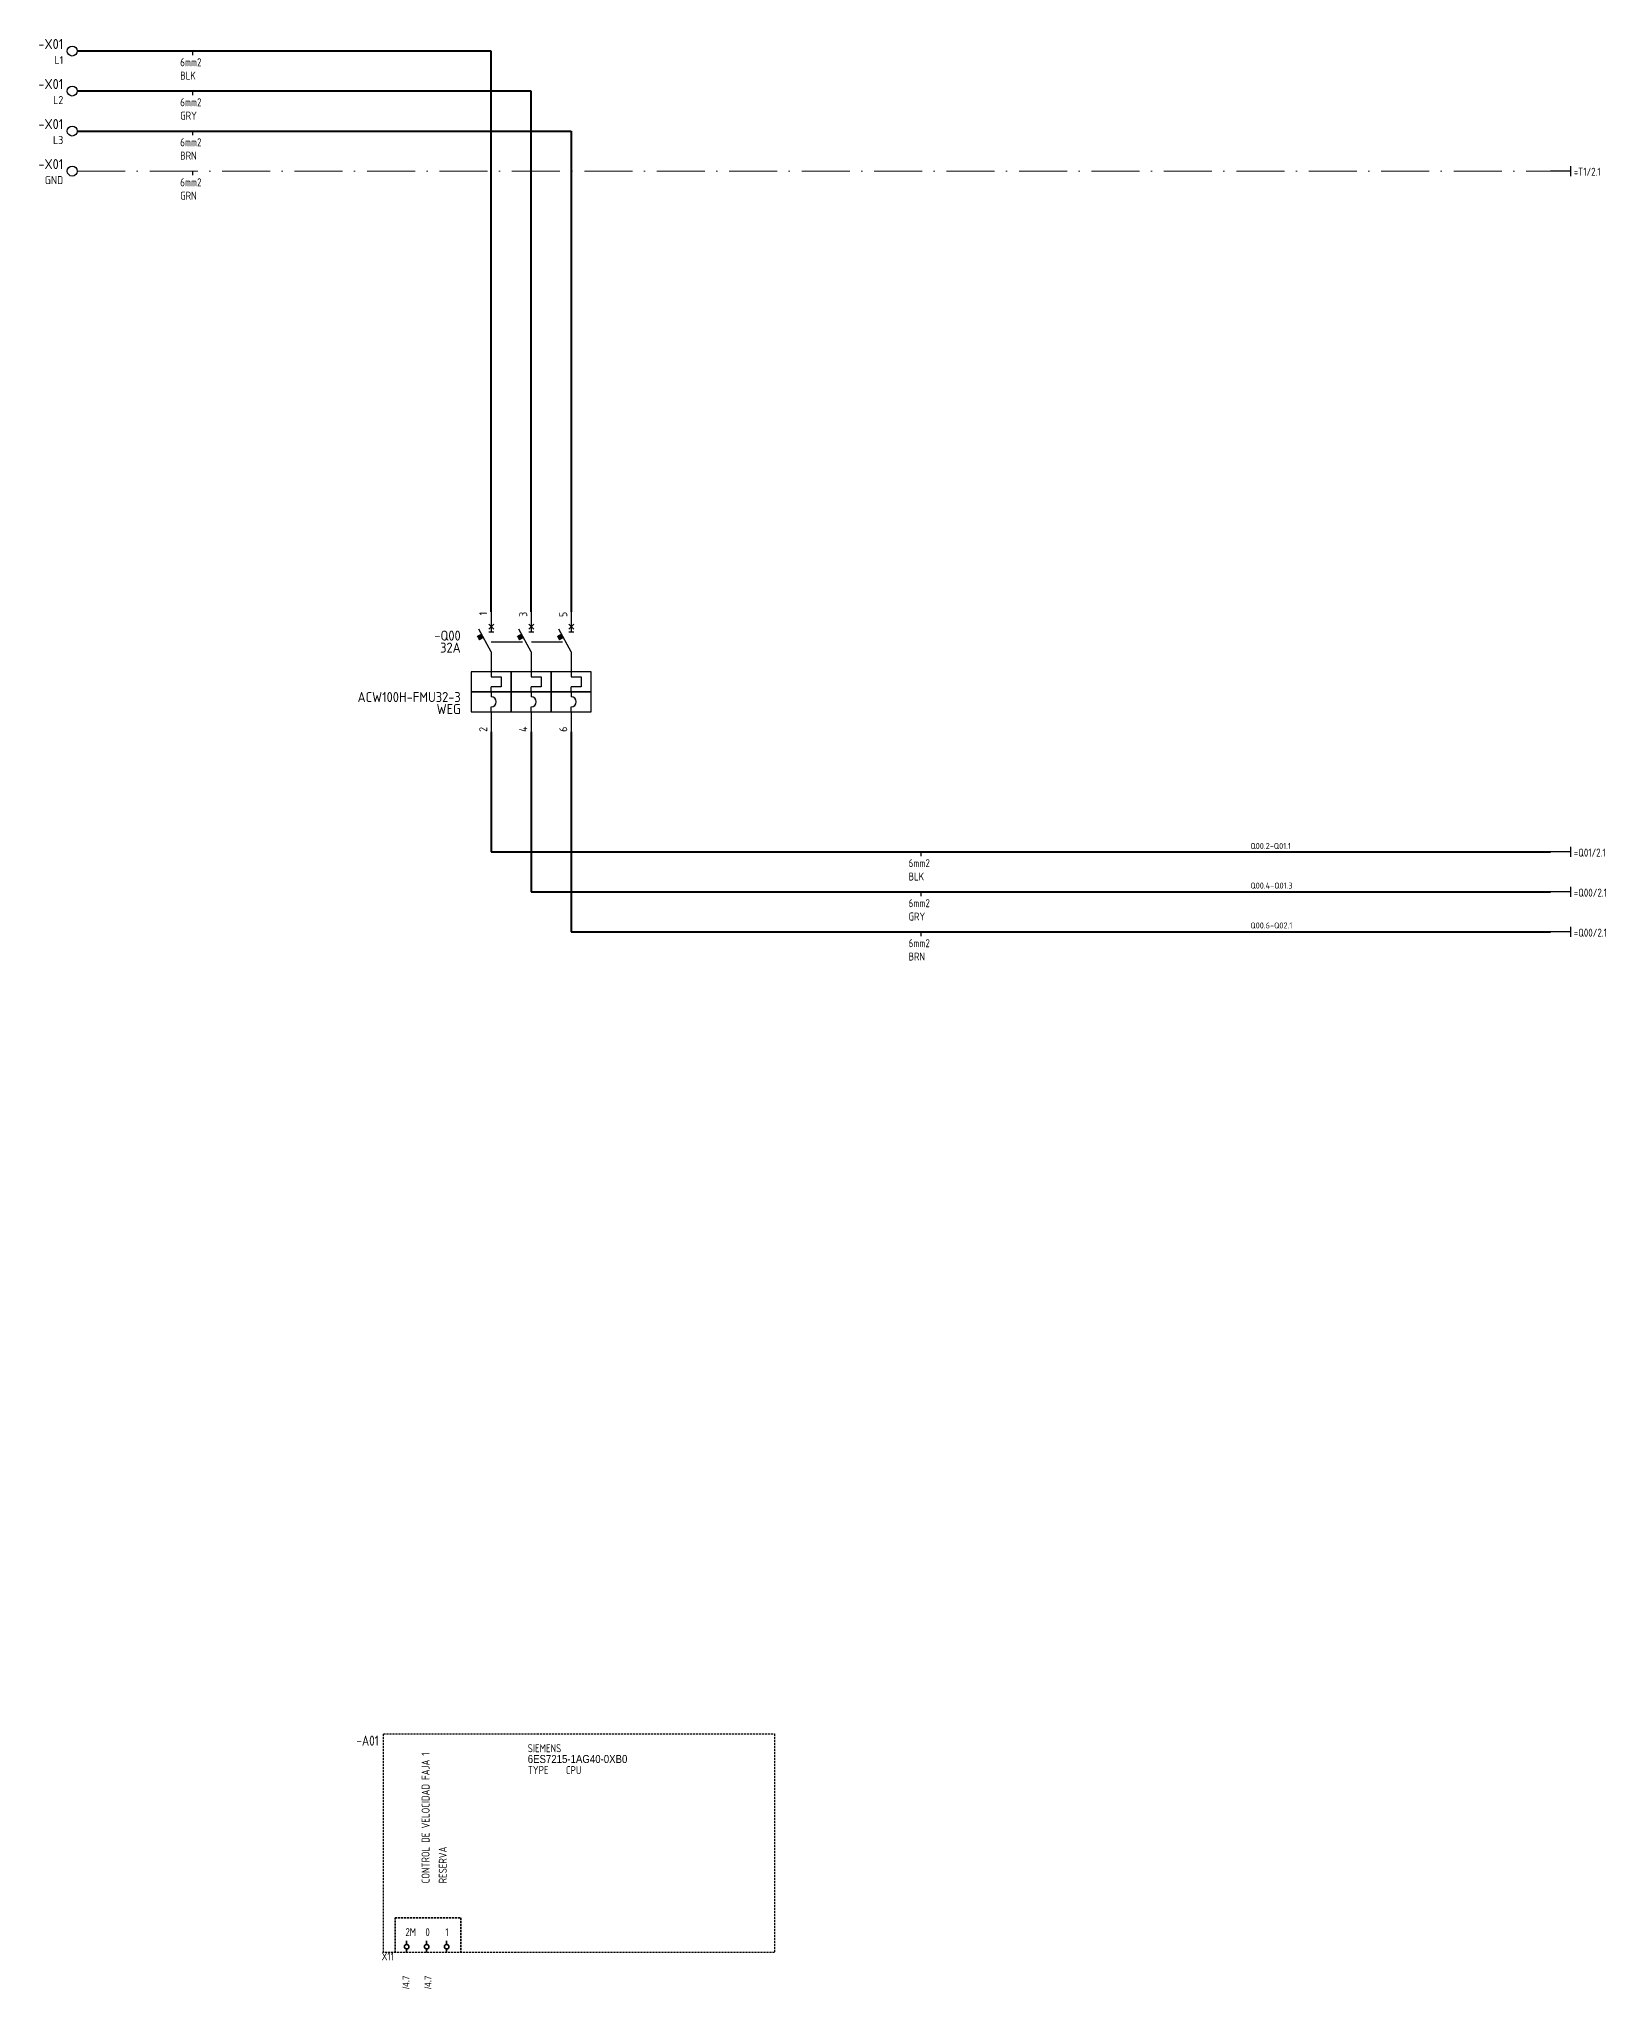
# Model space of a CAD drawing. Header units: millimetres. Extents: x 51 to 2493, y -624 to 390.
# Drawn here: x 58.4 to 449.9, y -97.4 to 389.8 of the extents above; entities that cross this region are included whole.
import ezdxf
from ezdxf.enums import TextEntityAlignment as Align

# ---------------------------------------------------------------- set-up
doc = ezdxf.new("R2010")
doc.units = ezdxf.units.MM
doc.header["$MEASUREMENT"] = 0
doc.linetypes.add('ACAD_ISO10W100', pattern=[18, 12, -3, 0, -3])
doc.linetypes.add('DASHED', pattern=[0.75, 0.5, -0.25])
for name, color, linetype, lineweight in [('Bor. Conexion', 181, 'Continuous', 5), ('cajetines', 132, 'DASHED', 30), ('Fase1', 255, 'Continuous', 40), ('Fase2', 253, 'Continuous', 40), ('Fase3', 34, 'Continuous', 40), ('nombre tags', 200, 'Continuous', 0), ('SYMS', 7, 'Continuous', 30), ('Tierra', 3, 'ACAD_ISO10W100', 5)]:
    doc.layers.add(name, color=color, linetype=linetype, lineweight=lineweight)
for name, color, linetype in [('DESC', 150, 'Continuous'), ('LINK', 9, 'Continuous'), ('MISC', 7, 'Continuous'), ('TAGS', 150, 'Continuous'), ('TERMS', 123, 'Continuous'), ('WIRENO', 10, 'Continuous'), ('WIREREF', 50, 'Continuous')]:
    doc.layers.add(name, color=color, linetype=linetype)
doc.styles.add('WD_IEC', font='ISOCP2.shx', dxfattribs={"width": 0.9, "height": 4})

# ---------------------------------------------------------------- blocks, each defined once
blk = doc.blocks.new('VT0002')
blk.add_circle((0, 0), 1.25)
at = {"style": 'WD_IEC', "flags": 1}
for tag, p, height in [('ASSYCODE', (2.75, 10.75), 1), ('CATDESC', (2.75, 9.25), 1), ('MFG', (2.75, 7.25), 1.5), ('CAT', (2.75, 4.75), 1.5), ('X4PIN01', (-1.25, 1), 0.25), ('X4TERM01', (-1.25, 0), 0.25), ('X4TERMDESC01', (-1.25, 0.5), 0.4), ('STRIPSEQ', (0, 0), 0.025), ('X2PIN01', (0, 2.25), 0.25), ('X2TERM01', (0, 1.25), 0.25), ('X8PIN01', (0, -0.25), 0.25), ('X2TERMDESC01', (0, 1.75), 0.4), ('X1PIN01', (1.25, 1), 0.25), ('X1TERM01', (1.25, 0), 0.25), ('X1TERMDESC01', (1.25, 0.5), 0.4), ('LINKTERM', (0, -0.04), 0.025), ('X8TERM01', (0, -1.25), 0.25), ('X8TERMDESC01', (0, -0.75), 0.4)]:
    blk.add_attdef(tag, p, '', height=height, dxfattribs=at)
at = {"style": 'WD_IEC'}
for tag, p in [('INST', (-2.25, 6.5)), ('LOC', (-2.25, 3.5)), ('DESC1', (-2.25, -6.25)), ('DESC3', (-2.25, -12.25)), ('DESC2', (-2.25, -9.25))]:
    blk.add_attdef(tag, text='', height=2.5, dxfattribs=at).set_placement(p, align=Align.RIGHT)
at = {"style": 'WD_IEC', "flags": 8}
for tag, height, p in [('TAGSTRIP', 2.5, (-2.25, 0.5)), ('TERM01', 2, (-2.25, -3.25))]:
    blk.add_attdef(tag, text='', height=height, dxfattribs=at).set_placement(p, align=Align.RIGHT)
blk = doc.blocks.new('VCB11Q134')
for p, q in [((0, 7.5), (0, 2.5)), ((0, -2.5), (-3.12, 3.12)), ((-0.62, 3.12), (0.63, 4.37)), ((0.63, 3.12), (-0.62, 4.37)), ((-0.62, 2.5), (0.63, 2.5)), ((0, -2.5), (0, -8.75)), ((0, -7.5), (0, -8.75)), ((0, -8.75), (2.5, -8.75)), ((2.5, -8.75), (2.5, -11.25)), ((0, -12.5), (0, -11.25)), ((2.5, -11.25), (0, -11.25)), ((0, -12.5), (0, -13.75)), ((0, -17.5), (0, -16.25)), ((0, -17.5), (0, -22.5))]:
    blk.add_line(p, q)
for points in [[(-5, -7.5), (-5, -12.5), (5, -12.5), (5, -7.5)], [(-5, -12.5), (-5, -17.5), (5, -17.5), (5, -12.5)]]:
    blk.add_lwpolyline(points, close=True)
blk.add_arc((0, -15), 1.25, 270, 90)
blk.add_solid([(-2.52, 2.03), (-3.61, 1.43), (-1.91, 0.94), (-3.01, 0.33)])
at = {"style": 'WD_IEC'}
for tag, p in [('INST', (-7.62, 6.3)), ('LOC', (-7.62, 3.3)), ('TAG1', (-7.62, 0.3)), ('RATING1', (-7.62, -2.7)), ('DESC1', (-7.62, -15.05)), ('DESC3', (-7.62, -21.05)), ('DESC2', (-7.62, -18.05))]:
    blk.add_attdef(tag, text='', height=2.5, dxfattribs=at).set_placement(p, align=Align.RIGHT)
blk.add_attdef('TERM01', text='', height=2, rotation=90, dxfattribs=at).set_placement((-1, 7.5), align=Align.RIGHT)
at = {"style": 'WD_IEC', "flags": 1}
for tag, p, height in [('X2TERM01', (0, 7.5), 0.32), ('X4LINK', (-2.15, 0), 0.32), ('X1LINK', (0.02, 0), 0.32), ('ASSYCODE', (0.69, -18.77), 1), ('FAMILY', (0.69, -20.27), 1), ('X8TERM02', (0, -22.5), 0.32), ('CATDESC', (0.69, -21.77), 1)]:
    blk.add_attdef(tag, p, '', height=height, dxfattribs=at)
at = {"style": 'WD_IEC', "flags": 9}
for tag, p in [('MFG', (7.81, 5.44)), ('CAT', (7.81, 2.94))]:
    blk.add_attdef(tag, text='', height=1.5, dxfattribs=at).set_placement(p, align=Align.RIGHT)
at = {"lineweight": 15, "style": 'WD_IEC'}
for tag, p in [('XREF', (-7.62, -12.05)), ('WDTAGALT', (-7.62, -24.05))]:
    blk.add_attdef(tag, text='', height=2.5, dxfattribs=at).set_placement(p, align=Align.RIGHT)
at = {"style": 'WD_IEC'}
blk.add_attdef('TERM02', (-1, -22.5), '', height=2, rotation=90, dxfattribs=at)
blk = doc.blocks.new('VCB21Q134')
for p, q in [((0, 7.5), (0, 2.5)), ((0, -2.5), (-3.12, 3.12)), ((-0.62, 3.12), (0.63, 4.37)), ((0.63, 3.12), (-0.62, 4.37)), ((-0.62, 2.5), (0.63, 2.5)), ((0, -2.5), (0, -8.75)), ((0, -7.5), (0, -8.75)), ((0, -8.75), (2.5, -8.75)), ((2.5, -8.75), (2.5, -11.25)), ((0, -12.5), (0, -11.25)), ((2.5, -11.25), (0, -11.25)), ((0, -12.5), (0, -13.75)), ((0, -17.5), (0, -16.25)), ((0, -17.5), (0, -22.5))]:
    blk.add_line(p, q)
for points in [[(-5, -7.5), (-5, -12.5), (5, -12.5), (5, -7.5)], [(-5, -12.5), (-5, -17.5), (5, -17.5), (5, -12.5)]]:
    blk.add_lwpolyline(points, close=True)
blk.add_arc((0, -15), 1.25, 270, 90)
blk.add_solid([(-2.52, 2.03), (-3.61, 1.43), (-1.91, 0.94), (-3.01, 0.33)])
at = {"style": 'WD_IEC'}
for tag, p in [('INST', (-7.62, 6.3)), ('LOC', (-7.62, 3.3)), ('TAG2', (-7.62, 0.3)), ('DESC1', (-7.62, -15.05)), ('DESC3', (-7.62, -21.05)), ('DESC2', (-7.62, -18.05))]:
    blk.add_attdef(tag, text='', height=2.5, dxfattribs=at).set_placement(p, align=Align.RIGHT)
blk.add_attdef('TERM01', text='', height=2, rotation=90, dxfattribs=at).set_placement((-1, 7.5), align=Align.RIGHT)
at = {"style": 'WD_IEC', "flags": 1}
for tag, p, height in [('X2TERM01', (0, 7.5), 0.32), ('X4LINK', (-2.15, 0), 0.32), ('X1LINK', (0.02, 0), 0.32), ('CONTACT', (-5.49, -7.21), 1), ('ASSYCODE', (0.69, -18.77), 1), ('FAMILY', (0.69, -20.27), 1), ('X8TERM02', (0, -22.5), 0.32), ('CATDESC', (0.69, -21.77), 1)]:
    blk.add_attdef(tag, p, '', height=height, dxfattribs=at)
blk.add_attdef('RATING1', text='', height=2.5, dxfattribs=at).set_placement((-7.62, -2.7), align=Align.RIGHT)
at = {"lineweight": 15, "style": 'WD_IEC'}
for tag, p in [('XREF', (-7.62, -12.05)), ('WDTAGALT', (-7.62, -24.05))]:
    blk.add_attdef(tag, text='', height=2.5, dxfattribs=at).set_placement(p, align=Align.RIGHT)
at = {"style": 'WD_IEC'}
blk.add_attdef('TERM02', (-1, -22.5), '', height=2, rotation=90, dxfattribs=at)

msp = doc.modelspace()

# ---------------------------------------------------------------- linework, layer by layer
at = {"layer": 'Bor. Conexion', "lineweight": 35}
for points in [[(150.2, -86.28), (150.2, -85.42)], [(150.2, -88.29), (150.2, -87.43)], [(155.2, -86.28), (155.2, -85.42)], [(155.2, -88.29), (155.2, -87.43)], [(160.2, -86.28), (160.2, -85.42)], [(160.2, -88.29), (160.2, -87.43)]]:
    msp.add_lwpolyline(points, dxfattribs=at)
for points in [[(149.64, -86.74), (149.64, -86.74), (149.62, -86.86), (149.64, -86.97)], [(149.74, -86.52), (149.74, -86.52), (149.67, -86.62), (149.64, -86.74)], [(149.64, -86.97), (149.64, -86.97), (149.67, -87.09), (149.74, -87.19)], [(149.92, -86.36), (149.92, -86.36), (149.81, -86.42), (149.74, -86.52)], [(149.74, -87.19), (149.74, -87.19), (149.81, -87.29), (149.92, -87.35)], [(150.14, -86.28), (150.14, -86.28), (150.02, -86.3), (149.92, -86.36)], [(149.92, -87.35), (149.92, -87.35), (150.02, -87.41), (150.14, -87.43)], [(150.38, -86.31), (150.38, -86.31), (150.26, -86.27), (150.14, -86.28)], [(150.14, -87.43), (150.14, -87.43), (150.26, -87.44), (150.38, -87.4)], [(150.59, -86.43), (150.59, -86.43), (150.5, -86.35), (150.38, -86.31)], [(150.38, -87.4), (150.38, -87.4), (150.5, -87.36), (150.59, -87.28)], [(150.73, -86.62), (150.73, -86.62), (150.68, -86.51), (150.59, -86.43)], [(150.59, -87.28), (150.59, -87.28), (150.68, -87.2), (150.73, -87.09)], [(150.78, -86.86), (150.78, -86.86), (150.78, -86.73), (150.73, -86.62)], [(150.73, -87.09), (150.73, -87.09), (150.78, -86.98), (150.78, -86.86)], [(154.64, -86.74), (154.64, -86.74), (154.62, -86.86), (154.64, -86.97)], [(154.74, -86.52), (154.74, -86.52), (154.67, -86.62), (154.64, -86.74)], [(154.64, -86.97), (154.64, -86.97), (154.67, -87.09), (154.74, -87.19)], [(154.92, -86.36), (154.92, -86.36), (154.81, -86.42), (154.74, -86.52)], [(154.74, -87.19), (154.74, -87.19), (154.81, -87.29), (154.92, -87.35)], [(155.14, -86.28), (155.14, -86.28), (155.02, -86.3), (154.92, -86.36)], [(154.92, -87.35), (154.92, -87.35), (155.02, -87.41), (155.14, -87.43)], [(155.38, -86.31), (155.38, -86.31), (155.26, -86.27), (155.14, -86.28)], [(155.14, -87.43), (155.14, -87.43), (155.26, -87.44), (155.38, -87.4)], [(155.59, -86.43), (155.59, -86.43), (155.5, -86.35), (155.38, -86.31)], [(155.38, -87.4), (155.38, -87.4), (155.5, -87.36), (155.59, -87.28)], [(155.73, -86.62), (155.73, -86.62), (155.68, -86.51), (155.59, -86.43)], [(155.59, -87.28), (155.59, -87.28), (155.68, -87.2), (155.73, -87.09)], [(155.78, -86.86), (155.78, -86.86), (155.78, -86.73), (155.73, -86.62)], [(155.73, -87.09), (155.73, -87.09), (155.78, -86.98), (155.78, -86.86)], [(159.64, -86.74), (159.64, -86.74), (159.62, -86.86), (159.64, -86.97)], [(159.74, -86.52), (159.74, -86.52), (159.67, -86.62), (159.64, -86.74)], [(159.64, -86.97), (159.64, -86.97), (159.67, -87.09), (159.74, -87.19)], [(159.92, -86.36), (159.92, -86.36), (159.81, -86.42), (159.74, -86.52)], [(159.74, -87.19), (159.74, -87.19), (159.81, -87.29), (159.92, -87.35)], [(160.14, -86.28), (160.14, -86.28), (160.02, -86.3), (159.92, -86.36)], [(159.92, -87.35), (159.92, -87.35), (160.02, -87.41), (160.14, -87.43)], [(160.38, -86.31), (160.38, -86.31), (160.26, -86.27), (160.14, -86.28)], [(160.14, -87.43), (160.14, -87.43), (160.26, -87.44), (160.38, -87.4)], [(160.59, -86.43), (160.59, -86.43), (160.5, -86.35), (160.38, -86.31)], [(160.38, -87.4), (160.38, -87.4), (160.5, -87.36), (160.59, -87.28)], [(160.73, -86.62), (160.73, -86.62), (160.68, -86.51), (160.59, -86.43)], [(160.59, -87.28), (160.59, -87.28), (160.68, -87.2), (160.73, -87.09)], [(160.78, -86.86), (160.78, -86.86), (160.78, -86.73), (160.73, -86.62)], [(160.73, -87.09), (160.73, -87.09), (160.78, -86.98), (160.78, -86.86)]]:
    msp.add_open_spline(points, degree=3, dxfattribs=at)
at = {"layer": 'cajetines'}
msp.add_lwpolyline([(144.45, -88.28), (144.45, -33.67), (242.12, -33.67), (242.12, -88.28)], close=True, dxfattribs=at)
at = {"layer": 'cajetines', "lineweight": 35}
msp.add_lwpolyline([(147.33, -88.29), (147.33, -79.67), (163.79, -79.67), (163.79, -88.29)], dxfattribs=at)
at = {"layer": 'Fase1'}
for p, q in [((171.34, 386.83), (67.92, 386.83)), ((171.34, 246.7), (171.34, 386.83)), ((171.34, 216.7), (171.34, 186.7)), ((171.34, 186.7), (436.01, 186.7))]:
    msp.add_line(p, q, dxfattribs=at)
at = {"layer": 'Fase2'}
for p, q in [((181.34, 376.83), (67.92, 376.83)), ((181.34, 246.7), (181.34, 376.83)), ((181.34, 216.7), (181.34, 176.7)), ((181.34, 176.7), (436.01, 176.7))]:
    msp.add_line(p, q, dxfattribs=at)
at = {"layer": 'Fase3'}
for p, q in [((67.92, 366.83), (191.34, 366.83)), ((191.34, 366.83), (191.34, 246.7)), ((191.34, 216.7), (191.34, 166.7)), ((191.34, 166.7), (436.01, 166.7))]:
    msp.add_line(p, q, dxfattribs=at)
at = {"layer": 'LINK'}
for points in [[(171.37, 239.2), (179.19, 239.2)], [(181.37, 239.2), (189.19, 239.2)]]:
    msp.add_lwpolyline(points, dxfattribs=at)
at = {"layer": 'SYMS'}
for p, q in [((441.01, 356.83), (436.01, 356.83)), ((441.01, 358.08), (441.01, 355.58)), ((441.01, 186.7), (436.01, 186.7)), ((441.01, 187.95), (441.01, 185.45)), ((441.01, 176.7), (436.01, 176.7)), ((441.01, 177.95), (441.01, 175.45)), ((441.01, 166.7), (436.01, 166.7)), ((441.01, 167.95), (441.01, 165.45))]:
    msp.add_line(p, q, dxfattribs=at)
at = {"layer": 'Tierra'}
msp.add_line((67.92, 356.83), (436.01, 356.83), dxfattribs=at)
at = {"layer": 'WIRENO'}
for p, q in [((96.83, 385.77), (96.83, 386.83)), ((96.83, 375.77), (96.83, 376.83)), ((96.83, 365.77), (96.83, 366.83)), ((96.83, 355.77), (96.83, 356.83)), ((278.81, 185.64), (278.81, 186.7)), ((278.81, 175.64), (278.81, 176.7)), ((278.81, 165.64), (278.81, 166.7))]:
    msp.add_line(p, q, dxfattribs=at)

# ---------------------------------------------------------------- block references
at = {"layer": 'SYMS'}
ref = msp.add_blockref('VT0002', (66.67, 386.83), dxfattribs=at)
ref.add_attrib('TERM01', 'L1', dxfattribs={"layer": 'TERMS', "height": 2, "style": 'WD_IEC', "flags": 8}).set_placement((64.42, 383.58), align=Align.RIGHT)
ref.add_attrib('TAGSTRIP', '-X01', dxfattribs={"layer": 'TAGS', "height": 2.5, "style": 'WD_IEC', "flags": 8}).set_placement((64.42, 387.33), align=Align.RIGHT)
ref = msp.add_blockref('VT0002', (66.67, 376.83), dxfattribs=at)
ref.add_attrib('TERM01', 'L2', dxfattribs={"layer": 'TERMS', "height": 2, "style": 'WD_IEC', "flags": 8}).set_placement((64.42, 373.58), align=Align.RIGHT)
ref.add_attrib('TAGSTRIP', '-X01', dxfattribs={"layer": 'TAGS', "height": 2.5, "style": 'WD_IEC', "flags": 8}).set_placement((64.42, 377.33), align=Align.RIGHT)
ref = msp.add_blockref('VT0002', (66.67, 366.83), dxfattribs=at)
ref.add_attrib('TERM01', 'L3', dxfattribs={"layer": 'TERMS', "height": 2, "style": 'WD_IEC', "flags": 8}).set_placement((64.42, 363.58), align=Align.RIGHT)
ref.add_attrib('TAGSTRIP', '-X01', dxfattribs={"layer": 'TAGS', "height": 2.5, "style": 'WD_IEC', "flags": 8}).set_placement((64.42, 367.33), align=Align.RIGHT)
ref = msp.add_blockref('VT0002', (66.67, 356.83), dxfattribs=at)
ref.add_attrib('TERM01', 'GND', dxfattribs={"layer": 'TERMS', "height": 2, "style": 'WD_IEC', "flags": 8}).set_placement((64.42, 353.58), align=Align.RIGHT)
ref.add_attrib('TAGSTRIP', '-X01', dxfattribs={"layer": 'TAGS', "height": 2.5, "style": 'WD_IEC', "flags": 8}).set_placement((64.42, 357.33), align=Align.RIGHT)
ref = msp.add_blockref('VCB11Q134', (171.34, 239.2), dxfattribs=at)
ref.add_attrib('RATING1', '32A', dxfattribs={"layer": 'MISC', "height": 2.5, "style": 'WD_IEC'}).set_placement((163.72, 236.5), align=Align.RIGHT)
ref.add_attrib('TAG1', '-Q00', dxfattribs={"layer": 'TAGS', "height": 2.5, "style": 'WD_IEC'}).set_placement((163.72, 239.5), align=Align.RIGHT)
ref.add_attrib('DESC1', 'ACW100H-FMU32-3', dxfattribs={"layer": 'DESC', "height": 2.5, "style": 'WD_IEC'}).set_placement((163.72, 224.15), align=Align.RIGHT)
ref.add_attrib('DESC2', 'WEG', dxfattribs={"layer": 'DESC', "height": 2.5, "style": 'WD_IEC'}).set_placement((163.72, 221.15), align=Align.RIGHT)
ref.add_attrib('TERM01', '1', dxfattribs={"layer": 'TERMS', "height": 2, "rotation": 90, "style": 'WD_IEC'}).set_placement((170.34, 246.7), align=Align.RIGHT)
ref.add_attrib('TERM02', '2', (170.34, 216.7), dxfattribs={"layer": 'TERMS', "height": 2, "rotation": 90, "style": 'WD_IEC'})
ref = msp.add_blockref('VCB21Q134', (181.34, 239.2), dxfattribs=at)
ref.add_attrib('TERM01', '3', dxfattribs={"layer": 'TERMS', "height": 2, "rotation": 90, "style": 'WD_IEC'}).set_placement((180.34, 246.7), align=Align.RIGHT)
ref.add_attrib('TERM02', '4', (180.34, 216.7), dxfattribs={"layer": 'TERMS', "height": 2, "rotation": 90, "style": 'WD_IEC'})
ref = msp.add_blockref('VCB21Q134', (191.34, 239.2), dxfattribs=at)
ref.add_attrib('TERM01', '5', dxfattribs={"layer": 'TERMS', "height": 2, "rotation": 90, "style": 'WD_IEC'}).set_placement((190.34, 246.7), align=Align.RIGHT)
ref.add_attrib('TERM02', '6', (190.34, 216.7), dxfattribs={"layer": 'TERMS', "height": 2, "rotation": 90, "style": 'WD_IEC'})

# ---------------------------------------------------------------- texts
at = {"layer": 'nombre tags', "char_height": 2, "attachment_point": 7, "rotation": 90, "style": 'WD_IEC'}
for s, insert in [('CONTROL DE VELOCIDAD FAJA 1', (155.95, -71.03)), ('RESERVA', (160.25, -71.03))]:
    msp.add_mtext(s, dxfattribs=dict(at, insert=insert))
at = {"layer": 'nombre tags', "char_height": 2, "attachment_point": 7, "style": 'WD_IEC'}
for s, insert in [('2M', (149.89, -84.23)), ('0', (154.89, -84.23)), ('1', (159.89, -84.23))]:
    msp.add_mtext(s, dxfattribs=dict(at, insert=insert))
at = {"layer": 'TAGS', "char_height": 2, "attachment_point": 1, "style": 'WD_IEC'}
for s, insert in [('\\pxql;=T1/2.1', (441.83, 357.66)), ('\\pxql;=Q01/2.1', (441.83, 187.52)), ('\\pxql;=Q00/2.1', (441.83, 177.52)), ('\\pxql;=Q00/2.1', (441.83, 167.52))]:
    msp.add_mtext_dynamic_manual_height_columns(s, width=2, gutter_width=10, heights=[0], dxfattribs=dict(at, insert=insert))
at = {"layer": 'TAGS', "attachment_point": 7, "style": 'WD_IEC'}
for s, insert, char_height in [('-A01', (137.66, -36.63), 2.5), ('SIEMENS', (180.47, -38.27), 2), ('{\\fUbuntu Mono|b0|i0|c0|p0;6ES7215-1AG40-0XB0}', (180.47, -40.99), 2), ('TYPE', (180.47, -43.71), 2), ('CPU', (190.01, -43.74), 2), ('X11', (143.96, -90.28), 2)]:
    msp.add_mtext(s, dxfattribs=dict(at, insert=insert, char_height=char_height))
at = {"layer": 'TAGS', "char_height": 2, "attachment_point": 1, "rotation": 90, "style": 'WD_IEC'}
for insert in [(149.22, -97.43), (154.69, -97.43)]:
    msp.add_mtext_dynamic_manual_height_columns('{\\fAMGDT|b0|i0|c0|p2;\\H0.83333x;/4.7}', width=67.509, gutter_width=20, heights=[0], dxfattribs=dict(at, insert=insert))
at = {"layer": 'WIRENO', "char_height": 2, "attachment_point": 1, "style": 'WD_IEC'}
for s, insert in [('6mm2\\PBLK', (93.64, 385.02)), ('6mm2\\PGRY', (93.64, 375.02)), ('6mm2\\PBRN', (93.64, 365.02)), ('6mm2\\PGRN', (93.64, 355.02)), ('6mm2\\PBLK', (275.62, 184.89)), ('6mm2\\PGRY', (275.62, 174.89)), ('6mm2\\PBRN', (275.62, 164.89))]:
    msp.add_mtext_dynamic_manual_height_columns(s, width=7.1352, gutter_width=20, heights=[0], dxfattribs=dict(at, insert=insert))
at = {"layer": 'WIREREF', "char_height": 1.5, "attachment_point": 1, "style": 'WD_IEC'}
for s, insert in [('Q00.2-Q01.1', (361.03, 188.93)), ('Q00.4-Q01.3', (361.03, 179.04)), ('Q00.6-Q02.1', (361.03, 169.07))]:
    msp.add_mtext_dynamic_manual_height_columns(s, width=67.509, gutter_width=20, heights=[0], dxfattribs=dict(at, insert=insert))

doc.saveas('drawing.dxf')
